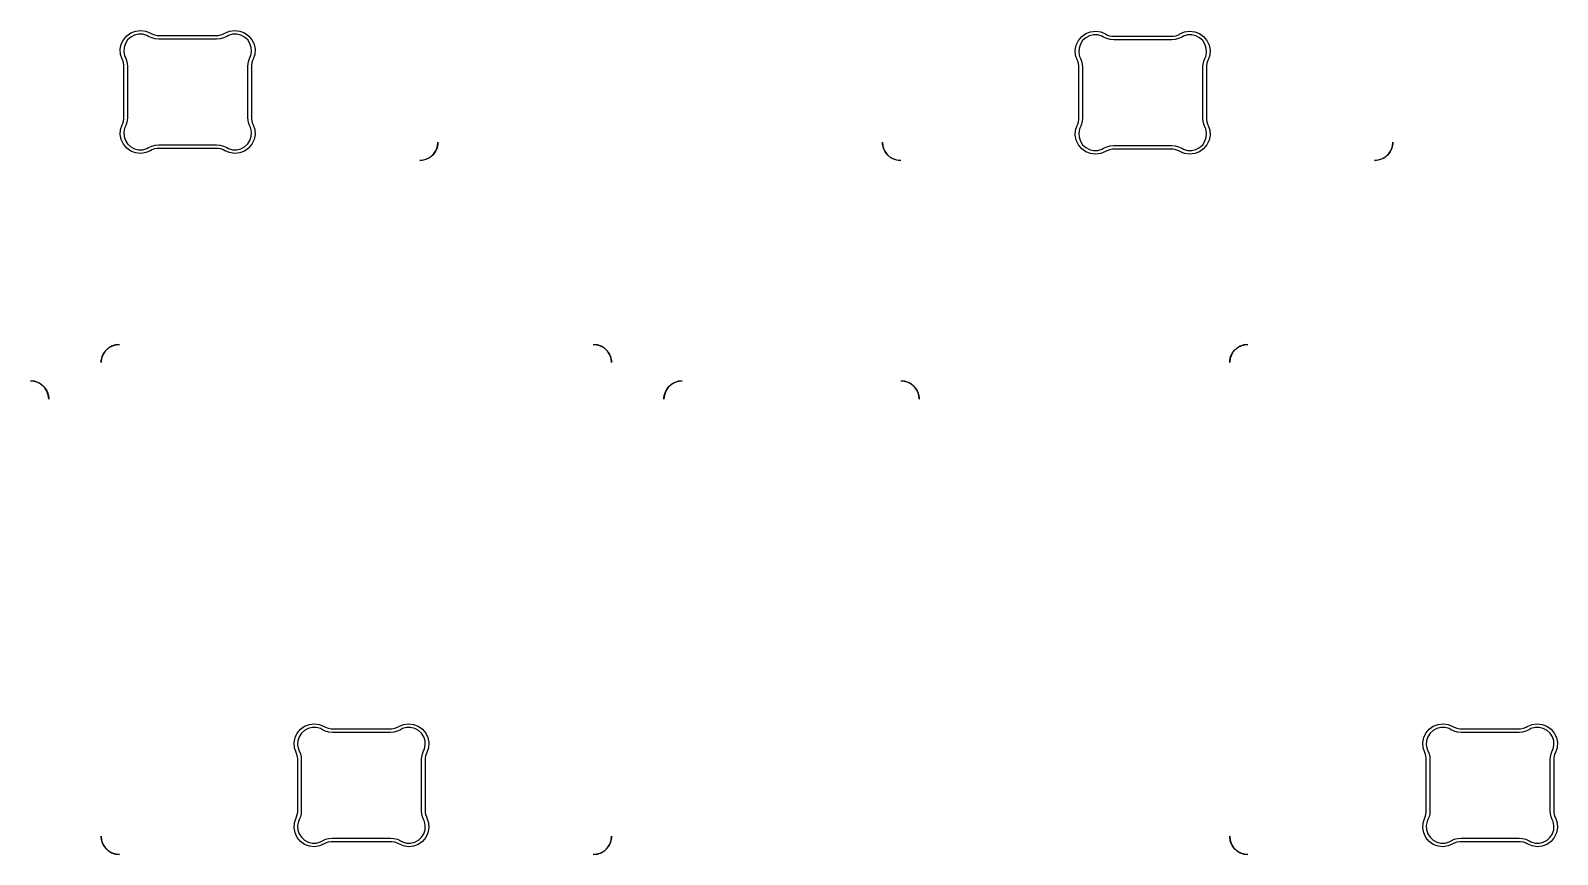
# Model space of a CAD drawing. Header units: millimetres. Extents: x -23 to 317, y -152 to -52.
# Drawn here: x 19.62 to 61.5, y -128.33 to -105.71 of the extents above; entities that cross this region are included whole.
import ezdxf

# ---------------------------------------------------------------- set-up
doc = ezdxf.new("R2010")
doc.units = ezdxf.units.MM
doc.layers.add('Edge.Cuts', color=40, linetype='CONTINUOUS', true_color=0xfabd2f)

msp = doc.modelspace()

# ---------------------------------------------------------------- linework, layer by layer
at = {"layer": 'Edge.Cuts', "linetype": 'CONTINUOUS'}
for p, q in [((22.106734, -106.09257), (22.166679, -105.966301)), ((22.166679, -105.966301), (22.256519, -105.85922)), ((22.256519, -105.85922), (22.37045, -105.778244)), ((22.366762, -105.893692), (22.282052, -105.97187)), ((22.468443, -105.839393), (22.366762, -105.893692)), ((22.37045, -105.778244), (22.501114, -105.728603)), ((22.580528, -105.812479), (22.468443, -105.839393)), ((22.501114, -105.728603), (22.640072, -105.713502)), ((22.695779, -105.814688), (22.580528, -105.812479)), ((22.640072, -105.713502), (22.778349, -105.733917)), ((22.80675, -105.845878), (22.695779, -105.814688)), ((22.778349, -105.733917), (22.907015, -105.78853)), ((22.856563, -105.87487), (22.80675, -105.845878)), ((22.944138, -105.916172), (22.856563, -105.87487)), ((22.907015, -105.78853), (22.941362, -105.80856)), ((22.941362, -105.80856), (23.015995, -105.836019)), ((23.037598, -105.941476), (22.944138, -105.916172)), ((23.015995, -105.836019), (23.094286, -105.849964)), ((23.134039, -105.949998), (23.037598, -105.941476)), ((23.094286, -105.849964), (23.134047, -105.849999)), ((23.134048, -105.95), (23.134039, -105.949998)), ((23.134047, -105.849999), (23.13405, -105.85)), ((24.722953, -105.95), (23.134048, -105.95)), ((23.13405, -105.85), (24.722953, -105.85)), ((24.722953, -105.85), (24.762714, -105.849965)), ((24.819402, -105.941477), (24.722953, -105.95)), ((24.762714, -105.849965), (24.841005, -105.83602)), ((24.912862, -105.916173), (24.819402, -105.941477)), ((24.841005, -105.83602), (24.915638, -105.808561)), ((25.000437, -105.874871), (24.912862, -105.916173)), ((24.915638, -105.808561), (24.949985, -105.788531)), ((24.949985, -105.788531), (25.078651, -105.733918)), ((25.05025, -105.845879), (25.000437, -105.874871)), ((25.161221, -105.814689), (25.05025, -105.845879)), ((25.078651, -105.733918), (25.216928, -105.713503)), ((25.276471, -105.81248), (25.161221, -105.814689)), ((25.216928, -105.713503), (25.355886, -105.728604)), ((25.388557, -105.839394), (25.276471, -105.81248)), ((25.355886, -105.728604), (25.48655, -105.778245)), ((25.490238, -105.893693), (25.388557, -105.839394)), ((25.48655, -105.778245), (25.600481, -105.859221)), ((25.574948, -105.97187), (25.490238, -105.893693)), ((25.600481, -105.859221), (25.69032, -105.966302)), ((25.69032, -105.966302), (25.750266, -106.092571)), ((48.364179, -105.986301), (48.454019, -105.87922)), ((48.454019, -105.87922), (48.56795, -105.798244)), ((48.564262, -105.913692), (48.479552, -105.99187)), ((48.665943, -105.859393), (48.564262, -105.913692)), ((48.56795, -105.798244), (48.698614, -105.748603)), ((48.778028, -105.832479), (48.665943, -105.859393)), ((48.698614, -105.748603), (48.837572, -105.733502)), ((48.893279, -105.834688), (48.778028, -105.832479)), ((48.837572, -105.733502), (48.975849, -105.753917)), ((49.00425, -105.865878), (48.893279, -105.834688)), ((48.975849, -105.753917), (49.104515, -105.80853)), ((49.054063, -105.89487), (49.00425, -105.865878)), ((49.141638, -105.936172), (49.054063, -105.89487)), ((49.104515, -105.80853), (49.138862, -105.82856)), ((49.138862, -105.82856), (49.213495, -105.856019)), ((49.235098, -105.961476), (49.141638, -105.936172)), ((49.213495, -105.856019), (49.291786, -105.869964)), ((49.331539, -105.969998), (49.235098, -105.961476)), ((49.291786, -105.869964), (49.331547, -105.869999)), ((49.331548, -105.97), (49.331539, -105.969998)), ((49.331547, -105.869999), (49.33155, -105.87)), ((50.920453, -105.97), (49.331548, -105.97)), ((49.33155, -105.87), (50.920453, -105.87)), ((50.920453, -105.87), (50.960214, -105.869965)), ((51.016902, -105.961477), (50.920453, -105.97)), ((50.960214, -105.869965), (51.038505, -105.85602)), ((51.110362, -105.936173), (51.016902, -105.961477)), ((51.038505, -105.85602), (51.113138, -105.828561)), ((51.197937, -105.894871), (51.110362, -105.936173)), ((51.113138, -105.828561), (51.147485, -105.808531)), ((51.147485, -105.808531), (51.276151, -105.753918)), ((51.24775, -105.865879), (51.197937, -105.894871)), ((51.358721, -105.834689), (51.24775, -105.865879)), ((51.276151, -105.753918), (51.414428, -105.733503)), ((51.473971, -105.83248), (51.358721, -105.834689)), ((51.414428, -105.733503), (51.553386, -105.748604)), ((51.586057, -105.859394), (51.473971, -105.83248)), ((51.553386, -105.748604), (51.68405, -105.798245)), ((51.687738, -105.913693), (51.586057, -105.859394)), ((51.68405, -105.798245), (51.797981, -105.879221)), ((51.772448, -105.99187), (51.687738, -105.913693)), ((51.797981, -105.879221), (51.88782, -105.986302)), ((22.080554, -106.229873), (22.106734, -106.09257)), ((22.089831, -106.369341), (22.080554, -106.229873)), ((22.133965, -106.501967), (22.089831, -106.369341)), ((22.183981, -106.178447), (22.176954, -106.293504)), ((22.176954, -106.293504), (22.199158, -106.406616)), ((22.219784, -106.068876), (22.183981, -106.178447)), ((22.282052, -105.97187), (22.219784, -106.068876)), ((25.637215, -106.068877), (25.574948, -105.97187)), ((25.673019, -106.178447), (25.637215, -106.068877)), ((25.657842, -106.406616), (25.680046, -106.293504)), ((25.680046, -106.293504), (25.673019, -106.178447)), ((25.767169, -106.369341), (25.723036, -106.501967)), ((25.750266, -106.092571), (25.776446, -106.229873)), ((25.776446, -106.229873), (25.767169, -106.369341)), ((48.278054, -106.249873), (48.304234, -106.11257)), ((48.287331, -106.389341), (48.278054, -106.249873)), ((48.331465, -106.521967), (48.287331, -106.389341)), ((48.304234, -106.11257), (48.364179, -105.986301)), ((48.381481, -106.198447), (48.374454, -106.313504)), ((48.374454, -106.313504), (48.396658, -106.426616)), ((48.417284, -106.088876), (48.381481, -106.198447)), ((48.479552, -105.99187), (48.417284, -106.088876)), ((51.834715, -106.088877), (51.772448, -105.99187)), ((51.870519, -106.198447), (51.834715, -106.088877)), ((51.855342, -106.426616), (51.877546, -106.313504)), ((51.877546, -106.313504), (51.870519, -106.198447)), ((51.88782, -105.986302), (51.947766, -106.112571)), ((51.964669, -106.389341), (51.920536, -106.521967)), ((51.947766, -106.112571), (51.973946, -106.249873)), ((51.973946, -106.249873), (51.964669, -106.389341)), ((22.148588, -106.532342), (22.133965, -106.501967)), ((22.168456, -106.596773), (22.148588, -106.532342)), ((22.178502, -106.663445), (22.168456, -106.596773)), ((22.178501, -106.697156), (22.178502, -106.663445)), ((22.178501, -106.697157), (22.178501, -106.697156)), ((22.178501, -108.102841), (22.178501, -106.697157)), ((22.199158, -106.406616), (22.224067, -106.458591)), ((22.224067, -106.458591), (22.254081, -106.535091)), ((22.254081, -106.535091), (22.272362, -106.615209)), ((22.272362, -106.615209), (22.278501, -106.697156)), ((22.278501, -106.697156), (22.278501, -106.697157)), ((22.278501, -106.697157), (22.278501, -108.102841)), ((25.578499, -106.697156), (25.584638, -106.615209)), ((25.578499, -106.697157), (25.578499, -106.697156)), ((25.578499, -108.102841), (25.578499, -106.697157)), ((25.584638, -106.615209), (25.602919, -106.535091)), ((25.602919, -106.535091), (25.632931, -106.458594)), ((25.632931, -106.458594), (25.632932, -106.458591)), ((25.632932, -106.458591), (25.657842, -106.406616)), ((25.688544, -106.596772), (25.678498, -106.663444)), ((25.678498, -106.663444), (25.678499, -106.697156)), ((25.678499, -106.697156), (25.678499, -106.697157)), ((25.678499, -106.697157), (25.678499, -108.102841)), ((25.708412, -106.532342), (25.688544, -106.596772)), ((25.723033, -106.501969), (25.708412, -106.532342)), ((25.723036, -106.501967), (25.723033, -106.501969)), ((48.346088, -106.552342), (48.331465, -106.521967)), ((48.365956, -106.616773), (48.346088, -106.552342)), ((48.376002, -106.683445), (48.365956, -106.616773)), ((48.376001, -106.717156), (48.376002, -106.683445)), ((48.376001, -106.717157), (48.376001, -106.717156)), ((48.376001, -108.122841), (48.376001, -106.717157)), ((48.396658, -106.426616), (48.421567, -106.478591)), ((48.421567, -106.478591), (48.451581, -106.555091)), ((48.451581, -106.555091), (48.469862, -106.635209)), ((48.469862, -106.635209), (48.476001, -106.717156)), ((48.476001, -106.717156), (48.476001, -106.717157)), ((48.476001, -106.717157), (48.476001, -108.122841)), ((51.775999, -106.717156), (51.782138, -106.635209)), ((51.775999, -106.717157), (51.775999, -106.717156)), ((51.775999, -108.122841), (51.775999, -106.717157)), ((51.782138, -106.635209), (51.800419, -106.555091)), ((51.800419, -106.555091), (51.830431, -106.478594)), ((51.830431, -106.478594), (51.830432, -106.478591)), ((51.830432, -106.478591), (51.855342, -106.426616)), ((51.886044, -106.616772), (51.875998, -106.683444)), ((51.875998, -106.683444), (51.875999, -106.717156)), ((51.875999, -106.717156), (51.875999, -106.717157)), ((51.875999, -106.717157), (51.875999, -108.122841)), ((51.905912, -106.552342), (51.886044, -106.616772)), ((51.920533, -106.521969), (51.905912, -106.552342)), ((51.920536, -106.521967), (51.920533, -106.521969)), ((22.080554, -108.570125), (22.089831, -108.430657)), ((22.089831, -108.430657), (22.133964, -108.298031)), ((22.133964, -108.298031), (22.133966, -108.298028)), ((22.133966, -108.298028), (22.148588, -108.267656)), ((22.148588, -108.267656), (22.168456, -108.203226)), ((22.168456, -108.203226), (22.178502, -108.136554)), ((22.199158, -108.393381), (22.176954, -108.506494)), ((22.178501, -108.102842), (22.178501, -108.102841)), ((22.178502, -108.136554), (22.178501, -108.102842)), ((22.224068, -108.341407), (22.199158, -108.393381)), ((22.254081, -108.264907), (22.224068, -108.341403)), ((22.224068, -108.341403), (22.224068, -108.341407)), ((22.272362, -108.184789), (22.254081, -108.264907)), ((22.278501, -108.102842), (22.272362, -108.184789)), ((22.278501, -108.102841), (22.278501, -108.102842)), ((25.584638, -108.184789), (25.578499, -108.102841)), ((25.602919, -108.264907), (25.584638, -108.184789)), ((25.632933, -108.341406), (25.602919, -108.264907)), ((25.657843, -108.393381), (25.632933, -108.341406)), ((25.680047, -108.506494), (25.657843, -108.393381)), ((25.678499, -108.102841), (25.678498, -108.136553)), ((25.678498, -108.136553), (25.688544, -108.203225)), ((25.688544, -108.203225), (25.708412, -108.267656)), ((25.708412, -108.267656), (25.723034, -108.298028)), ((25.723034, -108.298028), (25.723035, -108.29803)), ((25.723035, -108.29803), (25.76717, -108.430656)), ((25.76717, -108.430656), (25.776447, -108.570124)), ((48.278054, -108.590125), (48.287331, -108.450657)), ((48.287331, -108.450657), (48.331464, -108.318031)), ((48.331464, -108.318031), (48.331466, -108.318028)), ((48.331466, -108.318028), (48.346088, -108.287656)), ((48.346088, -108.287656), (48.365956, -108.223226)), ((48.365956, -108.223226), (48.376002, -108.156554)), ((48.396658, -108.413381), (48.374454, -108.526494)), ((48.376001, -108.122842), (48.376001, -108.122841)), ((48.376002, -108.156554), (48.376001, -108.122842)), ((48.421568, -108.361407), (48.396658, -108.413381)), ((48.451581, -108.284907), (48.421568, -108.361403)), ((48.421568, -108.361403), (48.421568, -108.361407)), ((48.469862, -108.204789), (48.451581, -108.284907)), ((48.476001, -108.122842), (48.469862, -108.204789)), ((48.476001, -108.122841), (48.476001, -108.122842)), ((51.782138, -108.204789), (51.775999, -108.122841)), ((51.800419, -108.284907), (51.782138, -108.204789)), ((51.830433, -108.361406), (51.800419, -108.284907)), ((51.855343, -108.413381), (51.830433, -108.361406)), ((51.877547, -108.526494), (51.855343, -108.413381)), ((51.875999, -108.122841), (51.875998, -108.156553)), ((51.875998, -108.156553), (51.886044, -108.223225)), ((51.886044, -108.223225), (51.905912, -108.287656)), ((51.905912, -108.287656), (51.920534, -108.318028)), ((51.920534, -108.318028), (51.920535, -108.31803)), ((51.920535, -108.31803), (51.96467, -108.450656)), ((51.96467, -108.450656), (51.973947, -108.590124)), ((22.106734, -108.707427), (22.080554, -108.570125)), ((22.16668, -108.833696), (22.106734, -108.707427)), ((22.25652, -108.940776), (22.16668, -108.833696)), ((22.176954, -108.506494), (22.183982, -108.621551)), ((22.183982, -108.621551), (22.219785, -108.731121)), ((22.219785, -108.731121), (22.282053, -108.828127)), ((22.282053, -108.828127), (22.366762, -108.906304)), ((22.856572, -108.925123), (22.944139, -108.883826)), ((22.944139, -108.883826), (23.037599, -108.858522)), ((23.037599, -108.858522), (23.134048, -108.849999)), ((23.134048, -108.849999), (24.722952, -108.849999)), ((24.722952, -108.849999), (24.819402, -108.858522)), ((24.819402, -108.858522), (24.912862, -108.883826)), ((24.912862, -108.883826), (25.000437, -108.925128)), ((25.490239, -108.906306), (25.574949, -108.828128)), ((25.574949, -108.828128), (25.637217, -108.731121)), ((25.690322, -108.833697), (25.600482, -108.940778)), ((25.637217, -108.731121), (25.67302, -108.621551)), ((25.67302, -108.621551), (25.680047, -108.506494)), ((25.750267, -108.707427), (25.690322, -108.833697)), ((25.776447, -108.570124), (25.750267, -108.707427)), ((30.744244, -108.996948), (30.78122, -108.891263)), ((30.793754, -108.836338), (30.768687, -108.946189)), ((30.78122, -108.891263), (30.79375, -108.78)), ((30.79375, -108.78), (30.793754, -108.836338)), ((42.9875, -108.836336), (42.9875, -108.78)), ((42.9875, -108.78), (43.000036, -108.89126)), ((43.012572, -108.946184), (42.9875, -108.836336)), ((43.000036, -108.89126), (43.037016, -108.996942)), ((48.304234, -108.727427), (48.278054, -108.590125)), ((48.36418, -108.853696), (48.304234, -108.727427)), ((48.45402, -108.960776), (48.36418, -108.853696)), ((48.374454, -108.526494), (48.381482, -108.641551)), ((48.381482, -108.641551), (48.417285, -108.751121)), ((48.417285, -108.751121), (48.479553, -108.848127)), ((48.479553, -108.848127), (48.564262, -108.926304)), ((49.141639, -108.903826), (49.235099, -108.878522)), ((49.235099, -108.878522), (49.331548, -108.869999)), ((49.331548, -108.869999), (50.920452, -108.869999)), ((50.920452, -108.869999), (51.016902, -108.878522)), ((51.016902, -108.878522), (51.110362, -108.903826)), ((51.687739, -108.926306), (51.772449, -108.848128)), ((51.772449, -108.848128), (51.834717, -108.751121)), ((51.887822, -108.853697), (51.797982, -108.960778)), ((51.834717, -108.751121), (51.87052, -108.641551)), ((51.87052, -108.641551), (51.877547, -108.526494)), ((51.947767, -108.727427), (51.887822, -108.853697)), ((51.973947, -108.590124), (51.947767, -108.727427)), ((56.937984, -108.996942), (56.974964, -108.89126)), ((56.9875, -108.836336), (56.962428, -108.946184)), ((56.974964, -108.89126), (56.9875, -108.78)), ((56.9875, -108.78), (56.9875, -108.836336)), ((22.37045, -109.021752), (22.25652, -108.940776)), ((22.366762, -108.906304), (22.468444, -108.960603)), ((22.501114, -109.071394), (22.37045, -109.021752)), ((22.468444, -108.960603), (22.580529, -108.987517)), ((22.640072, -109.086494), (22.501114, -109.071394)), ((22.580529, -108.987517), (22.695779, -108.985308)), ((22.778349, -109.066079), (22.640072, -109.086494)), ((22.695779, -108.985308), (22.80675, -108.954118)), ((22.907004, -109.01147), (22.778349, -109.066079)), ((22.80675, -108.954118), (22.856563, -108.925126)), ((22.856563, -108.925126), (22.856572, -108.925123)), ((22.907016, -109.011468), (22.907004, -109.01147)), ((22.941363, -108.991438), (22.907016, -109.011468)), ((23.015996, -108.963979), (22.941363, -108.991438)), ((23.094287, -108.950034), (23.015996, -108.963979)), ((23.134048, -108.949999), (23.094287, -108.950034)), ((24.722952, -108.949999), (23.134048, -108.949999)), ((24.762714, -108.950033), (24.722952, -108.949999)), ((24.841005, -108.963979), (24.762714, -108.950033)), ((24.915638, -108.991438), (24.841005, -108.963979)), ((24.949985, -109.011468), (24.915638, -108.991438)), ((25.078651, -109.066081), (24.949985, -109.011468)), ((25.000437, -108.925128), (25.05025, -108.95412)), ((25.05025, -108.95412), (25.161222, -108.98531)), ((25.216928, -109.086496), (25.078651, -109.066081)), ((25.161222, -108.98531), (25.276472, -108.98752)), ((25.355887, -109.071396), (25.216928, -109.086496)), ((25.276472, -108.98752), (25.388558, -108.960605)), ((25.486551, -109.021754), (25.355887, -109.071396)), ((25.388558, -108.960605), (25.490239, -108.906306)), ((25.600482, -108.940778), (25.486551, -109.021754)), ((30.29375, -109.28), (30.405013, -109.26747)), ((30.350088, -109.280004), (30.29375, -109.28)), ((30.459939, -109.254937), (30.350088, -109.280004)), ((30.405013, -109.26747), (30.510698, -109.230494)), ((30.561457, -109.206052), (30.459939, -109.254937)), ((30.510698, -109.230494), (30.605504, -109.170926)), ((30.649551, -109.135801), (30.561457, -109.206052)), ((30.605504, -109.170926), (30.684676, -109.091754)), ((30.719802, -109.047707), (30.649551, -109.135801)), ((30.684676, -109.091754), (30.744244, -108.996948)), ((30.768687, -108.946189), (30.719802, -109.047707)), ((43.061459, -109.047699), (43.012572, -108.946184)), ((43.037016, -108.996942), (43.096585, -109.091745)), ((43.13171, -109.13579), (43.061459, -109.047699)), ((43.096585, -109.091745), (43.175755, -109.170915)), ((43.219801, -109.206041), (43.13171, -109.13579)), ((43.175755, -109.170915), (43.270558, -109.230484)), ((43.321316, -109.254928), (43.219801, -109.206041)), ((43.270558, -109.230484), (43.37624, -109.267464)), ((43.431164, -109.28), (43.321316, -109.254928)), ((43.37624, -109.267464), (43.4875, -109.28)), ((43.4875, -109.28), (43.431164, -109.28)), ((48.56795, -109.041752), (48.45402, -108.960776)), ((48.564262, -108.926304), (48.665944, -108.980603)), ((48.698614, -109.091394), (48.56795, -109.041752)), ((48.665944, -108.980603), (48.778029, -109.007517)), ((48.837572, -109.106494), (48.698614, -109.091394)), ((48.778029, -109.007517), (48.893279, -109.005308)), ((48.975849, -109.086079), (48.837572, -109.106494)), ((48.893279, -109.005308), (49.00425, -108.974118)), ((49.104504, -109.03147), (48.975849, -109.086079)), ((49.00425, -108.974118), (49.054063, -108.945126)), ((49.054063, -108.945126), (49.054072, -108.945123)), ((49.054072, -108.945123), (49.141639, -108.903826)), ((49.104516, -109.031468), (49.104504, -109.03147)), ((49.138863, -109.011438), (49.104516, -109.031468)), ((49.213496, -108.983979), (49.138863, -109.011438)), ((49.291787, -108.970034), (49.213496, -108.983979)), ((49.331548, -108.969999), (49.291787, -108.970034)), ((50.920452, -108.969999), (49.331548, -108.969999)), ((50.960214, -108.970033), (50.920452, -108.969999)), ((51.038505, -108.983979), (50.960214, -108.970033)), ((51.113138, -109.011438), (51.038505, -108.983979)), ((51.110362, -108.903826), (51.197937, -108.945128)), ((51.147485, -109.031468), (51.113138, -109.011438)), ((51.276151, -109.086081), (51.147485, -109.031468)), ((51.197937, -108.945128), (51.24775, -108.97412)), ((51.24775, -108.97412), (51.358722, -109.00531)), ((51.414428, -109.106496), (51.276151, -109.086081)), ((51.358722, -109.00531), (51.473972, -109.00752)), ((51.553387, -109.091396), (51.414428, -109.106496)), ((51.473972, -109.00752), (51.586058, -108.980605)), ((51.684051, -109.041754), (51.553387, -109.091396)), ((51.586058, -108.980605), (51.687739, -108.926306)), ((51.797982, -108.960778), (51.684051, -109.041754)), ((56.4875, -109.28), (56.59876, -109.267464)), ((56.543836, -109.28), (56.4875, -109.28)), ((56.653684, -109.254928), (56.543836, -109.28)), ((56.59876, -109.267464), (56.704442, -109.230484)), ((56.755199, -109.206041), (56.653684, -109.254928)), ((56.704442, -109.230484), (56.799245, -109.170915)), ((56.84329, -109.13579), (56.755199, -109.206041)), ((56.799245, -109.170915), (56.878415, -109.091745)), ((56.913541, -109.047699), (56.84329, -109.13579)), ((56.878415, -109.091745), (56.937984, -108.996942)), ((56.962428, -108.946184), (56.913541, -109.047699)), ((21.944987, -114.34253), (21.839302, -114.379506)), ((21.890061, -114.355063), (21.999912, -114.329996)), ((22.05625, -114.33), (21.944987, -114.34253)), ((21.999912, -114.329996), (22.05625, -114.33)), ((35.167504, -114.342552), (35.05625, -114.33)), ((35.05625, -114.33), (35.112584, -114.330009)), ((35.112584, -114.330009), (35.222424, -114.355093)), ((35.273177, -114.37954), (35.167504, -114.342552)), ((52.90124, -114.342536), (52.795558, -114.379516)), ((52.846316, -114.355072), (52.956164, -114.33)), ((53.0125, -114.33), (52.90124, -114.342536)), ((52.956164, -114.33), (53.0125, -114.33)), ((21.556246, -114.773662), (21.581313, -114.663811)), ((21.56878, -114.718737), (21.55625, -114.83)), ((21.605756, -114.613052), (21.56878, -114.718737)), ((21.581313, -114.663811), (21.630198, -114.562293)), ((21.665324, -114.518246), (21.605756, -114.613052)), ((21.630198, -114.562293), (21.700449, -114.474199)), ((21.744496, -114.439074), (21.665324, -114.518246)), ((21.700449, -114.474199), (21.788543, -114.403948)), ((21.839302, -114.379506), (21.744496, -114.439074)), ((21.788543, -114.403948), (21.890061, -114.355063)), ((35.222424, -114.355093), (35.32393, -114.403985)), ((35.367972, -114.43911), (35.273177, -114.37954)), ((35.32393, -114.403985), (35.412016, -114.474234)), ((35.44714, -114.518278), (35.367972, -114.43911)), ((35.412016, -114.474234), (35.482265, -114.56232)), ((35.50671, -114.613073), (35.44714, -114.518278)), ((35.482265, -114.56232), (35.531157, -114.663826)), ((35.543698, -114.718746), (35.50671, -114.613073)), ((35.531157, -114.663826), (35.556241, -114.773666)), ((35.55625, -114.83), (35.543698, -114.718746)), ((52.5125, -114.773664), (52.537572, -114.663816)), ((52.525036, -114.71874), (52.5125, -114.83)), ((52.562016, -114.613058), (52.525036, -114.71874)), ((52.537572, -114.663816), (52.586459, -114.562301)), ((52.621585, -114.518255), (52.562016, -114.613058)), ((52.586459, -114.562301), (52.65671, -114.47421)), ((52.700755, -114.439085), (52.621585, -114.518255)), ((52.65671, -114.47421), (52.744801, -114.403959)), ((52.795558, -114.379516), (52.700755, -114.439085)), ((52.744801, -114.403959), (52.846316, -114.355072)), ((21.55625, -114.83), (21.556246, -114.773662)), ((35.556241, -114.773666), (35.55625, -114.83)), ((52.5125, -114.83), (52.5125, -114.773664)), ((19.729504, -115.342552), (19.61825, -115.33)), ((19.61825, -115.33), (19.674584, -115.330009)), ((19.674584, -115.330009), (19.784424, -115.355093)), ((19.835177, -115.37954), (19.729504, -115.342552)), ((19.784424, -115.355093), (19.88593, -115.403985)), ((19.929972, -115.43911), (19.835177, -115.37954)), ((19.88593, -115.403985), (19.974016, -115.474234)), ((20.00914, -115.518278), (19.929972, -115.43911)), ((19.974016, -115.474234), (20.044265, -115.56232)), ((20.06871, -115.613073), (20.00914, -115.518278)), ((20.044265, -115.56232), (20.093157, -115.663826)), ((37.019313, -115.663811), (37.068198, -115.562293)), ((37.103324, -115.518246), (37.043756, -115.613052)), ((37.068198, -115.562293), (37.138449, -115.474199)), ((37.182496, -115.439074), (37.103324, -115.518246)), ((37.138449, -115.474199), (37.226543, -115.403948)), ((37.277302, -115.379506), (37.182496, -115.439074)), ((37.226543, -115.403948), (37.328061, -115.355063)), ((37.382987, -115.34253), (37.277302, -115.379506)), ((37.328061, -115.355063), (37.437912, -115.329996)), ((37.49425, -115.33), (37.382987, -115.34253)), ((37.437912, -115.329996), (37.49425, -115.33)), ((43.605504, -115.342552), (43.49425, -115.33)), ((43.49425, -115.33), (43.550584, -115.330009)), ((43.550584, -115.330009), (43.660424, -115.355093)), ((43.711177, -115.37954), (43.605504, -115.342552)), ((43.660424, -115.355093), (43.76193, -115.403985)), ((43.805972, -115.43911), (43.711177, -115.37954)), ((43.76193, -115.403985), (43.850016, -115.474234)), ((43.88514, -115.518278), (43.805972, -115.43911)), ((43.850016, -115.474234), (43.920265, -115.56232)), ((43.94471, -115.613073), (43.88514, -115.518278)), ((43.920265, -115.56232), (43.969157, -115.663826)), ((20.105698, -115.718746), (20.06871, -115.613073)), ((20.093157, -115.663826), (20.118241, -115.773666)), ((20.11825, -115.83), (20.105698, -115.718746)), ((20.118241, -115.773666), (20.11825, -115.83)), ((36.994246, -115.773662), (37.019313, -115.663811)), ((36.99425, -115.83), (36.994246, -115.773662)), ((37.00678, -115.718737), (36.99425, -115.83)), ((37.043756, -115.613052), (37.00678, -115.718737)), ((43.981698, -115.718746), (43.94471, -115.613073)), ((43.969157, -115.663826), (43.994241, -115.773666)), ((43.99425, -115.83), (43.981698, -115.718746)), ((43.994241, -115.773666), (43.99425, -115.83)), ((27.024019, -124.88922), (27.13795, -124.808244)), ((27.13795, -124.808244), (27.268614, -124.758603)), ((27.268614, -124.758603), (27.407572, -124.743502)), ((27.407572, -124.743502), (27.545849, -124.763917)), ((27.545849, -124.763917), (27.674515, -124.81853)), ((27.674515, -124.81853), (27.708862, -124.83856)), ((29.683138, -124.838561), (29.717485, -124.818531)), ((29.717485, -124.818531), (29.846151, -124.763918)), ((29.846151, -124.763918), (29.984428, -124.743503)), ((29.984428, -124.743503), (30.123386, -124.758604)), ((30.123386, -124.758604), (30.25405, -124.808245)), ((30.25405, -124.808245), (30.367981, -124.889221)), ((57.984019, -124.88922), (58.09795, -124.808244)), ((58.09795, -124.808244), (58.228614, -124.758603)), ((58.228614, -124.758603), (58.367572, -124.743502)), ((58.367572, -124.743502), (58.505849, -124.763917)), ((58.505849, -124.763917), (58.634515, -124.81853)), ((58.634515, -124.81853), (58.668862, -124.83856)), ((60.643138, -124.838561), (60.677485, -124.818531)), ((60.677485, -124.818531), (60.806151, -124.763918)), ((60.806151, -124.763918), (60.944428, -124.743503)), ((60.944428, -124.743503), (61.083386, -124.758604)), ((61.083386, -124.758604), (61.21405, -124.808245)), ((61.21405, -124.808245), (61.327981, -124.889221)), ((26.848054, -125.259873), (26.874234, -125.12257)), ((26.874234, -125.12257), (26.934179, -124.996301)), ((26.934179, -124.996301), (27.024019, -124.88922)), ((26.951481, -125.208447), (26.944454, -125.323504)), ((26.987284, -125.098876), (26.951481, -125.208447)), ((27.049552, -125.00187), (26.987284, -125.098876)), ((27.134262, -124.923692), (27.049552, -125.00187)), ((27.235943, -124.869393), (27.134262, -124.923692)), ((27.348028, -124.842479), (27.235943, -124.869393)), ((27.463279, -124.844688), (27.348028, -124.842479)), ((27.57425, -124.875878), (27.463279, -124.844688)), ((27.624063, -124.90487), (27.57425, -124.875878)), ((27.711638, -124.946172), (27.624063, -124.90487)), ((27.708862, -124.83856), (27.783495, -124.866019)), ((27.805098, -124.971476), (27.711638, -124.946172)), ((27.783495, -124.866019), (27.861786, -124.879964)), ((27.901539, -124.979998), (27.805098, -124.971476)), ((27.861786, -124.879964), (27.901547, -124.879999)), ((27.901548, -124.98), (27.901539, -124.979998)), ((27.901547, -124.879999), (27.90155, -124.88)), ((29.490453, -124.98), (27.901548, -124.98)), ((27.90155, -124.88), (29.490453, -124.88)), ((29.490453, -124.88), (29.530214, -124.879965)), ((29.586902, -124.971477), (29.490453, -124.98)), ((29.530214, -124.879965), (29.608505, -124.86602)), ((29.680362, -124.946173), (29.586902, -124.971477)), ((29.608505, -124.86602), (29.683138, -124.838561)), ((29.767937, -124.904871), (29.680362, -124.946173)), ((29.81775, -124.875879), (29.767937, -124.904871)), ((29.928721, -124.844689), (29.81775, -124.875879)), ((30.043971, -124.84248), (29.928721, -124.844689)), ((30.156057, -124.869394), (30.043971, -124.84248)), ((30.257738, -124.923693), (30.156057, -124.869394)), ((30.342448, -125.00187), (30.257738, -124.923693)), ((30.404715, -125.098877), (30.342448, -125.00187)), ((30.367981, -124.889221), (30.45782, -124.996302)), ((30.440519, -125.208447), (30.404715, -125.098877)), ((30.447546, -125.323504), (30.440519, -125.208447)), ((30.45782, -124.996302), (30.517766, -125.122571)), ((30.517766, -125.122571), (30.543946, -125.259873)), ((57.808054, -125.259873), (57.834234, -125.12257)), ((57.834234, -125.12257), (57.894179, -124.996301)), ((57.894179, -124.996301), (57.984019, -124.88922)), ((57.911481, -125.208447), (57.904454, -125.323504)), ((57.947284, -125.098876), (57.911481, -125.208447)), ((58.009552, -125.00187), (57.947284, -125.098876)), ((58.094262, -124.923692), (58.009552, -125.00187)), ((58.195943, -124.869393), (58.094262, -124.923692)), ((58.308028, -124.842479), (58.195943, -124.869393)), ((58.423279, -124.844688), (58.308028, -124.842479)), ((58.53425, -124.875878), (58.423279, -124.844688)), ((58.584063, -124.90487), (58.53425, -124.875878)), ((58.671638, -124.946172), (58.584063, -124.90487)), ((58.668862, -124.83856), (58.743495, -124.866019)), ((58.765098, -124.971476), (58.671638, -124.946172)), ((58.743495, -124.866019), (58.821786, -124.879964)), ((58.861539, -124.979998), (58.765098, -124.971476)), ((58.821786, -124.879964), (58.861547, -124.879999)), ((58.861548, -124.98), (58.861539, -124.979998)), ((58.861547, -124.879999), (58.86155, -124.88)), ((60.450453, -124.98), (58.861548, -124.98)), ((58.86155, -124.88), (60.450453, -124.88)), ((60.450453, -124.88), (60.490214, -124.879965)), ((60.546902, -124.971477), (60.450453, -124.98)), ((60.490214, -124.879965), (60.568505, -124.86602)), ((60.640362, -124.946173), (60.546902, -124.971477)), ((60.568505, -124.86602), (60.643138, -124.838561)), ((60.727937, -124.904871), (60.640362, -124.946173)), ((60.77775, -124.875879), (60.727937, -124.904871)), ((60.888721, -124.844689), (60.77775, -124.875879)), ((61.003971, -124.84248), (60.888721, -124.844689)), ((61.116057, -124.869394), (61.003971, -124.84248)), ((61.217738, -124.923693), (61.116057, -124.869394)), ((61.302448, -125.00187), (61.217738, -124.923693)), ((61.364715, -125.098877), (61.302448, -125.00187)), ((61.327981, -124.889221), (61.41782, -124.996302)), ((61.400519, -125.208447), (61.364715, -125.098877)), ((61.407546, -125.323504), (61.400519, -125.208447)), ((61.41782, -124.996302), (61.477766, -125.122571)), ((61.477766, -125.122571), (61.503946, -125.259873)), ((26.857331, -125.399341), (26.848054, -125.259873)), ((26.901465, -125.531967), (26.857331, -125.399341)), ((26.916088, -125.562342), (26.901465, -125.531967)), ((26.935956, -125.626773), (26.916088, -125.562342)), ((26.946002, -125.693445), (26.935956, -125.626773)), ((26.944454, -125.323504), (26.966658, -125.436616)), ((26.966658, -125.436616), (26.991567, -125.488591)), ((26.991567, -125.488591), (27.021581, -125.565091)), ((27.021581, -125.565091), (27.039862, -125.645209)), ((27.039862, -125.645209), (27.046001, -125.727156)), ((30.345999, -125.727156), (30.352138, -125.645209)), ((30.352138, -125.645209), (30.370419, -125.565091)), ((30.370419, -125.565091), (30.400431, -125.488594)), ((30.400431, -125.488594), (30.400432, -125.488591)), ((30.400432, -125.488591), (30.425342, -125.436616)), ((30.425342, -125.436616), (30.447546, -125.323504)), ((30.456044, -125.626772), (30.445998, -125.693444)), ((30.475912, -125.562342), (30.456044, -125.626772)), ((30.490533, -125.531969), (30.475912, -125.562342)), ((30.490536, -125.531967), (30.490533, -125.531969)), ((30.534669, -125.399341), (30.490536, -125.531967)), ((30.543946, -125.259873), (30.534669, -125.399341)), ((57.817331, -125.399341), (57.808054, -125.259873)), ((57.861465, -125.531967), (57.817331, -125.399341)), ((57.876088, -125.562342), (57.861465, -125.531967)), ((57.895956, -125.626773), (57.876088, -125.562342)), ((57.906002, -125.693445), (57.895956, -125.626773)), ((57.904454, -125.323504), (57.926658, -125.436616)), ((57.926658, -125.436616), (57.951567, -125.488591)), ((57.951567, -125.488591), (57.981581, -125.565091)), ((57.981581, -125.565091), (57.999862, -125.645209)), ((57.999862, -125.645209), (58.006001, -125.727156)), ((61.305999, -125.727156), (61.312138, -125.645209)), ((61.312138, -125.645209), (61.330419, -125.565091)), ((61.330419, -125.565091), (61.360431, -125.488594)), ((61.360431, -125.488594), (61.360432, -125.488591)), ((61.360432, -125.488591), (61.385342, -125.436616)), ((61.385342, -125.436616), (61.407546, -125.323504)), ((61.416044, -125.626772), (61.405998, -125.693444)), ((61.435912, -125.562342), (61.416044, -125.626772)), ((61.450533, -125.531969), (61.435912, -125.562342)), ((61.450536, -125.531967), (61.450533, -125.531969)), ((61.494669, -125.399341), (61.450536, -125.531967)), ((61.503946, -125.259873), (61.494669, -125.399341)), ((26.946001, -125.727156), (26.946002, -125.693445)), ((26.946001, -125.727157), (26.946001, -125.727156)), ((26.946001, -127.132841), (26.946001, -125.727157)), ((27.046001, -125.727156), (27.046001, -125.727157)), ((27.046001, -125.727157), (27.046001, -127.132841)), ((30.345999, -125.727157), (30.345999, -125.727156)), ((30.345999, -127.132841), (30.345999, -125.727157)), ((30.445998, -125.693444), (30.445999, -125.727156)), ((30.445999, -125.727156), (30.445999, -125.727157)), ((30.445999, -125.727157), (30.445999, -127.132841)), ((57.906001, -125.727156), (57.906002, -125.693445)), ((57.906001, -125.727157), (57.906001, -125.727156)), ((57.906001, -127.132841), (57.906001, -125.727157)), ((58.006001, -125.727156), (58.006001, -125.727157)), ((58.006001, -125.727157), (58.006001, -127.132841)), ((61.305999, -125.727157), (61.305999, -125.727156)), ((61.305999, -127.132841), (61.305999, -125.727157)), ((61.405998, -125.693444), (61.405999, -125.727156)), ((61.405999, -125.727156), (61.405999, -125.727157)), ((61.405999, -125.727157), (61.405999, -127.132841)), ((26.857331, -127.460657), (26.901464, -127.328031)), ((26.901464, -127.328031), (26.901466, -127.328028)), ((26.901466, -127.328028), (26.916088, -127.297656)), ((26.916088, -127.297656), (26.935956, -127.233226)), ((26.935956, -127.233226), (26.946002, -127.166554)), ((26.946001, -127.132842), (26.946001, -127.132841)), ((26.946002, -127.166554), (26.946001, -127.132842)), ((27.021581, -127.294907), (26.991568, -127.371403)), ((27.039862, -127.214789), (27.021581, -127.294907)), ((27.046001, -127.132842), (27.039862, -127.214789)), ((27.046001, -127.132841), (27.046001, -127.132842)), ((30.352138, -127.214789), (30.345999, -127.132841)), ((30.370419, -127.294907), (30.352138, -127.214789)), ((30.400433, -127.371406), (30.370419, -127.294907)), ((30.445999, -127.132841), (30.445998, -127.166553)), ((30.445998, -127.166553), (30.456044, -127.233225)), ((30.456044, -127.233225), (30.475912, -127.297656)), ((30.475912, -127.297656), (30.490534, -127.328028)), ((30.490534, -127.328028), (30.490535, -127.32803)), ((30.490535, -127.32803), (30.53467, -127.460656)), ((57.817331, -127.460657), (57.861464, -127.328031)), ((57.861464, -127.328031), (57.861466, -127.328028)), ((57.861466, -127.328028), (57.876088, -127.297656)), ((57.876088, -127.297656), (57.895956, -127.233226)), ((57.895956, -127.233226), (57.906002, -127.166554)), ((57.906001, -127.132842), (57.906001, -127.132841)), ((57.906002, -127.166554), (57.906001, -127.132842)), ((57.981581, -127.294907), (57.951568, -127.371403)), ((57.999862, -127.214789), (57.981581, -127.294907)), ((58.006001, -127.132842), (57.999862, -127.214789)), ((58.006001, -127.132841), (58.006001, -127.132842)), ((61.312138, -127.214789), (61.305999, -127.132841)), ((61.330419, -127.294907), (61.312138, -127.214789)), ((61.360433, -127.371406), (61.330419, -127.294907)), ((61.405999, -127.132841), (61.405998, -127.166553)), ((61.405998, -127.166553), (61.416044, -127.233225)), ((61.416044, -127.233225), (61.435912, -127.297656)), ((61.435912, -127.297656), (61.450534, -127.328028)), ((61.450534, -127.328028), (61.450535, -127.32803)), ((61.450535, -127.32803), (61.49467, -127.460656)), ((26.848054, -127.600125), (26.857331, -127.460657)), ((26.874234, -127.737427), (26.848054, -127.600125)), ((26.93418, -127.863696), (26.874234, -127.737427)), ((26.966658, -127.423381), (26.944454, -127.536494)), ((26.944454, -127.536494), (26.951482, -127.651551)), ((26.951482, -127.651551), (26.987285, -127.761121)), ((26.991568, -127.371407), (26.966658, -127.423381)), ((26.991568, -127.371403), (26.991568, -127.371407)), ((30.425343, -127.423381), (30.400433, -127.371406)), ((30.404717, -127.761121), (30.44052, -127.651551)), ((30.447547, -127.536494), (30.425343, -127.423381)), ((30.44052, -127.651551), (30.447547, -127.536494)), ((30.517767, -127.737427), (30.457822, -127.863697)), ((30.543947, -127.600124), (30.517767, -127.737427)), ((30.53467, -127.460656), (30.543947, -127.600124)), ((57.808054, -127.600125), (57.817331, -127.460657)), ((57.834234, -127.737427), (57.808054, -127.600125)), ((57.89418, -127.863696), (57.834234, -127.737427)), ((57.926658, -127.423381), (57.904454, -127.536494)), ((57.904454, -127.536494), (57.911482, -127.651551)), ((57.911482, -127.651551), (57.947285, -127.761121)), ((57.951568, -127.371407), (57.926658, -127.423381)), ((57.951568, -127.371403), (57.951568, -127.371407)), ((61.385343, -127.423381), (61.360433, -127.371406)), ((61.364717, -127.761121), (61.40052, -127.651551)), ((61.407547, -127.536494), (61.385343, -127.423381)), ((61.40052, -127.651551), (61.407547, -127.536494)), ((61.477767, -127.737427), (61.417822, -127.863697)), ((61.503947, -127.600124), (61.477767, -127.737427)), ((61.49467, -127.460656), (61.503947, -127.600124)), ((21.556259, -127.886334), (21.55625, -127.83)), ((21.55625, -127.83), (21.568802, -127.941254)), ((21.581343, -127.996174), (21.556259, -127.886334)), ((21.568802, -127.941254), (21.60579, -128.046927)), ((21.630235, -128.09768), (21.581343, -127.996174)), ((21.60579, -128.046927), (21.66536, -128.141722)), ((21.700484, -128.185766), (21.630235, -128.09768)), ((21.66536, -128.141722), (21.744528, -128.22089)), ((27.02402, -127.970776), (26.93418, -127.863696)), ((26.987285, -127.761121), (27.049553, -127.858127)), ((27.13795, -128.051752), (27.02402, -127.970776)), ((27.049553, -127.858127), (27.134262, -127.936304)), ((27.134262, -127.936304), (27.235944, -127.990603)), ((27.268614, -128.101394), (27.13795, -128.051752)), ((27.235944, -127.990603), (27.348029, -128.017517)), ((27.407572, -128.116494), (27.268614, -128.101394)), ((27.348029, -128.017517), (27.463279, -128.015308)), ((27.545849, -128.096079), (27.407572, -128.116494)), ((27.463279, -128.015308), (27.57425, -127.984118)), ((27.674504, -128.04147), (27.545849, -128.096079)), ((27.57425, -127.984118), (27.624063, -127.955126)), ((27.624063, -127.955126), (27.624072, -127.955123)), ((27.624072, -127.955123), (27.711639, -127.913826)), ((27.674516, -128.041468), (27.674504, -128.04147)), ((27.708863, -128.021438), (27.674516, -128.041468)), ((27.783496, -127.993979), (27.708863, -128.021438)), ((27.711639, -127.913826), (27.805099, -127.888522)), ((27.861787, -127.980034), (27.783496, -127.993979)), ((27.805099, -127.888522), (27.901548, -127.879999)), ((27.901548, -127.979999), (27.861787, -127.980034)), ((27.901548, -127.879999), (29.490452, -127.879999)), ((29.490452, -127.979999), (27.901548, -127.979999)), ((29.490452, -127.879999), (29.586902, -127.888522)), ((29.530214, -127.980033), (29.490452, -127.979999)), ((29.608505, -127.993979), (29.530214, -127.980033)), ((29.586902, -127.888522), (29.680362, -127.913826)), ((29.683138, -128.021438), (29.608505, -127.993979)), ((29.680362, -127.913826), (29.767937, -127.955128)), ((29.717485, -128.041468), (29.683138, -128.021438)), ((29.846151, -128.096081), (29.717485, -128.041468)), ((29.767937, -127.955128), (29.81775, -127.98412)), ((29.81775, -127.98412), (29.928722, -128.01531)), ((29.984428, -128.116496), (29.846151, -128.096081)), ((29.928722, -128.01531), (30.043972, -128.01752)), ((30.123387, -128.101396), (29.984428, -128.116496)), ((30.043972, -128.01752), (30.156058, -127.990605)), ((30.254051, -128.051754), (30.123387, -128.101396)), ((30.156058, -127.990605), (30.257739, -127.936306)), ((30.367982, -127.970778), (30.254051, -128.051754)), ((30.257739, -127.936306), (30.342449, -127.858128)), ((30.342449, -127.858128), (30.404717, -127.761121)), ((30.457822, -127.863697), (30.367982, -127.970778)), ((35.368004, -128.220926), (35.447176, -128.141754)), ((35.482302, -128.097707), (35.412051, -128.185801)), ((35.447176, -128.141754), (35.506744, -128.046948)), ((35.531187, -127.996189), (35.482302, -128.097707)), ((35.506744, -128.046948), (35.54372, -127.941263)), ((35.556254, -127.886338), (35.531187, -127.996189)), ((35.54372, -127.941263), (35.55625, -127.83)), ((35.55625, -127.83), (35.556254, -127.886338)), ((52.5125, -127.886336), (52.5125, -127.83)), ((52.5125, -127.83), (52.525036, -127.94126)), ((52.537572, -127.996184), (52.5125, -127.886336)), ((52.525036, -127.94126), (52.562016, -128.046942)), ((52.586459, -128.097699), (52.537572, -127.996184)), ((52.562016, -128.046942), (52.621585, -128.141745)), ((52.65671, -128.18579), (52.586459, -128.097699)), ((52.621585, -128.141745), (52.700755, -128.220915)), ((57.98402, -127.970776), (57.89418, -127.863696)), ((57.947285, -127.761121), (58.009553, -127.858127)), ((58.09795, -128.051752), (57.98402, -127.970776)), ((58.009553, -127.858127), (58.094262, -127.936304)), ((58.094262, -127.936304), (58.195944, -127.990603)), ((58.228614, -128.101394), (58.09795, -128.051752)), ((58.195944, -127.990603), (58.308029, -128.017517)), ((58.367572, -128.116494), (58.228614, -128.101394)), ((58.308029, -128.017517), (58.423279, -128.015308)), ((58.505849, -128.096079), (58.367572, -128.116494)), ((58.423279, -128.015308), (58.53425, -127.984118)), ((58.634504, -128.04147), (58.505849, -128.096079)), ((58.53425, -127.984118), (58.584063, -127.955126)), ((58.584063, -127.955126), (58.584072, -127.955123)), ((58.584072, -127.955123), (58.671639, -127.913826)), ((58.634516, -128.041468), (58.634504, -128.04147)), ((58.668863, -128.021438), (58.634516, -128.041468)), ((58.743496, -127.993979), (58.668863, -128.021438)), ((58.671639, -127.913826), (58.765099, -127.888522)), ((58.821787, -127.980034), (58.743496, -127.993979)), ((58.765099, -127.888522), (58.861548, -127.879999)), ((58.861548, -127.979999), (58.821787, -127.980034)), ((58.861548, -127.879999), (60.450452, -127.879999)), ((60.450452, -127.979999), (58.861548, -127.979999)), ((60.450452, -127.879999), (60.546902, -127.888522)), ((60.490214, -127.980033), (60.450452, -127.979999)), ((60.568505, -127.993979), (60.490214, -127.980033)), ((60.546902, -127.888522), (60.640362, -127.913826)), ((60.643138, -128.021438), (60.568505, -127.993979)), ((60.640362, -127.913826), (60.727937, -127.955128)), ((60.677485, -128.041468), (60.643138, -128.021438)), ((60.806151, -128.096081), (60.677485, -128.041468)), ((60.727937, -127.955128), (60.77775, -127.98412)), ((60.77775, -127.98412), (60.888722, -128.01531)), ((60.944428, -128.116496), (60.806151, -128.096081)), ((60.888722, -128.01531), (61.003972, -128.01752)), ((61.083387, -128.101396), (60.944428, -128.116496)), ((61.003972, -128.01752), (61.116058, -127.990605)), ((61.214051, -128.051754), (61.083387, -128.101396)), ((61.116058, -127.990605), (61.217739, -127.936306)), ((61.327982, -127.970778), (61.214051, -128.051754)), ((61.217739, -127.936306), (61.302449, -127.858128)), ((61.302449, -127.858128), (61.364717, -127.761121)), ((61.417822, -127.863697), (61.327982, -127.970778)), ((21.78857, -128.256015), (21.700484, -128.185766)), ((21.744528, -128.22089), (21.839323, -128.28046)), ((21.890076, -128.304907), (21.78857, -128.256015)), ((21.839323, -128.28046), (21.944996, -128.317448)), ((21.999916, -128.329991), (21.890076, -128.304907)), ((21.944996, -128.317448), (22.05625, -128.33)), ((22.05625, -128.33), (21.999916, -128.329991)), ((35.05625, -128.33), (35.167513, -128.31747)), ((35.112588, -128.330004), (35.05625, -128.33)), ((35.222439, -128.304937), (35.112588, -128.330004)), ((35.167513, -128.31747), (35.273198, -128.280494)), ((35.323957, -128.256052), (35.222439, -128.304937)), ((35.273198, -128.280494), (35.368004, -128.220926)), ((35.412051, -128.185801), (35.323957, -128.256052)), ((52.744801, -128.256041), (52.65671, -128.18579)), ((52.700755, -128.220915), (52.795558, -128.280484)), ((52.846316, -128.304928), (52.744801, -128.256041)), ((52.795558, -128.280484), (52.90124, -128.317464)), ((52.956164, -128.33), (52.846316, -128.304928)), ((52.90124, -128.317464), (53.0125, -128.33)), ((53.0125, -128.33), (52.956164, -128.33))]:
    msp.add_line(p, q, dxfattribs=at)

doc.saveas('drawing.dxf')
